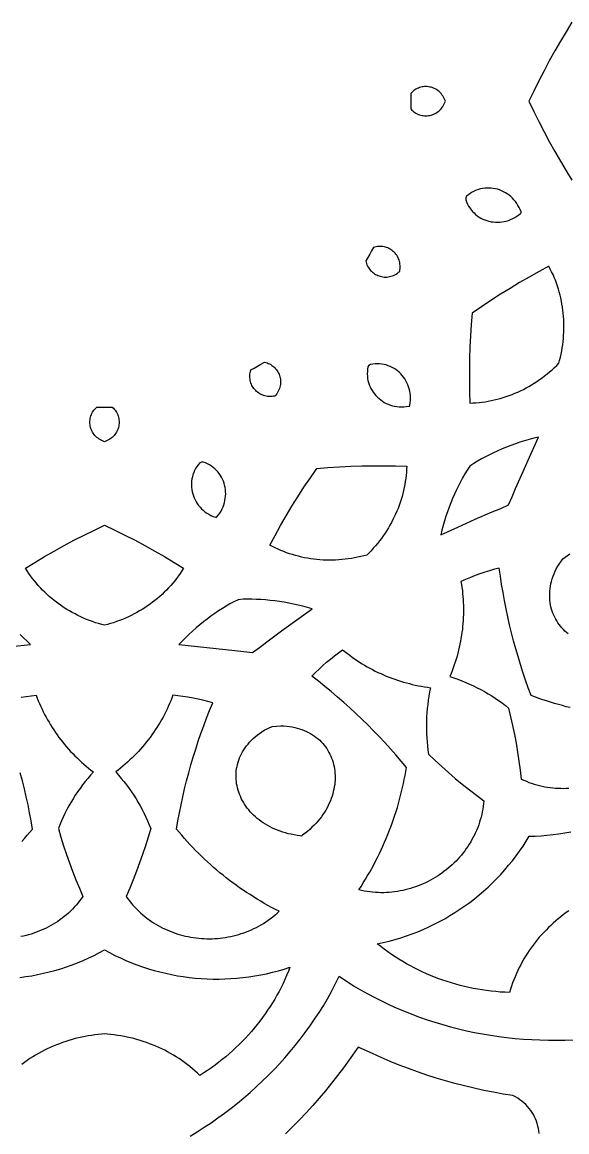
# Model space of a CAD drawing. Extents: x -261 to 261, y -261 to 261.
# Drawn here: x -11.6 to 65.4, y -145.9 to 11.2 of the extents above; entities that cross this region are included whole.
import ezdxf

# ---------------------------------------------------------------- set-up
doc = ezdxf.new("R2010")
doc.units = 0
doc.layers.add('COUCHE_1', color=18, linetype='CONTINUOUS')

msp = doc.modelspace()

# ---------------------------------------------------------------- linework, layer by layer
at = {"layer": 'COUCHE_1'}
for points in [[(66.09, 11.18), (65.26, 9.84), (64.45, 8.48), (63.66, 7.11), (62.89, 5.72), (62.14, 4.32), (61.41, 2.89), (60.69, 1.44), (60.01, 0), (60.69, -1.44), (61.41, -2.89), (62.14, -4.32), (62.89, -5.72), (63.66, -7.11), (64.45, -8.48), (65.26, -9.84), (66.09, -11.18)], [(65.57, -75.4), (65.33, -75.19), (65.1, -74.98), (64.88, -74.77), (64.67, -74.54), (64.47, -74.31), (64.28, -74.06), (64.11, -73.81), (63.94, -73.56), (63.79, -73.29), (63.65, -73.02), (63.52, -72.74), (63.4, -72.46), (63.29, -72.17), (63.2, -71.87), (63.12, -71.57), (63.06, -71.27), (63.01, -70.95), (62.97, -70.64), (62.94, -70.31), (62.94, -69.99), (62.94, -69.66), (62.96, -69.32), (63, -68.98), (63.05, -68.64), (63.12, -68.3), (63.21, -67.95), (63.31, -67.6), (63.43, -67.24), (63.56, -66.89), (63.71, -66.53), (63.88, -66.17), (64.07, -65.81), (64.78, -64.78), (65.81, -64.07)], [(65.86, -85.82), (65.29, -85.69), (64.73, -85.54), (64.17, -85.39), (63.61, -85.23), (63.05, -85.06), (62.5, -84.88), (61.95, -84.7), (61.4, -84.51), (60.86, -84.31), (60.32, -84.11), (59.91, -83.02), (59.53, -81.92), (59.16, -80.82), (58.8, -79.71), (58.47, -78.6), (58.14, -77.48), (57.84, -76.36), (57.55, -75.24), (57.27, -74.1), (57.02, -72.97), (56.78, -71.83), (56.55, -70.68), (56.34, -69.54), (56.15, -68.38), (55.98, -67.23), (55.82, -66.07), (55.13, -66.25), (54.44, -66.45), (53.75, -66.67), (53.07, -66.9), (52.4, -67.14), (51.73, -67.4), (51.06, -67.68), (50.4, -67.97), (50.47, -68.39), (50.53, -68.81), (50.59, -69.23), (50.63, -69.65), (50.67, -70.08), (50.7, -70.5), (50.72, -70.92), (50.74, -71.35), (50.75, -71.77), (50.75, -72.2), (50.74, -72.62), (50.72, -73.05), (50.7, -73.47), (50.67, -73.9), (50.63, -74.32), (50.59, -74.75), (50.53, -75.17), (50.47, -75.59), (50.4, -76.02), (50.33, -76.44), (50.25, -76.86), (50.15, -77.28), (50.06, -77.7), (49.95, -78.12), (49.84, -78.54), (49.72, -78.95), (49.59, -79.37), (49.45, -79.78), (49.31, -80.19), (49.16, -80.6), (49, -81.01), (48.83, -81.42), (49.4, -81.61), (49.97, -81.81), (50.52, -82.02), (51.07, -82.25), (51.62, -82.49), (52.16, -82.74), (52.69, -83), (53.21, -83.28), (53.73, -83.56), (54.24, -83.86), (54.74, -84.17), (55.23, -84.49), (55.72, -84.82), (56.2, -85.16), (56.67, -85.52), (57.13, -85.88), (57.42, -87.12), (57.7, -88.37), (57.96, -89.62), (58.19, -90.87), (58.41, -92.13), (58.6, -93.39), (58.77, -94.66), (58.92, -95.93), (59.28, -96.1), (59.64, -96.25), (60.01, -96.4), (60.38, -96.53), (60.75, -96.65), (61.12, -96.76), (61.5, -96.86), (61.87, -96.94), (62.25, -97.02), (62.63, -97.08), (63, -97.14), (63.38, -97.18), (63.76, -97.21), (64.14, -97.23), (64.52, -97.24), (64.9, -97.25), (65.28, -97.24), (65.66, -97.22)], [(-13.15, -77.17), (-10.49, -76.91), (-10.96, -76.41), (-11.44, -75.93), (-11.93, -75.46)], [(-11.8, -84.34), (-11.09, -84.24), (-10.38, -84.14), (-9.66, -84.07), (-9.51, -84.46), (-9.36, -84.86), (-9.19, -85.25), (-9.02, -85.64), (-8.84, -86.02), (-8.66, -86.4), (-8.47, -86.78), (-8.27, -87.16), (-8.06, -87.53), (-7.85, -87.9), (-7.63, -88.26), (-7.4, -88.62), (-7.17, -88.98), (-6.93, -89.33), (-6.69, -89.68), (-6.44, -90.03), (-6.18, -90.37), (-5.91, -90.7), (-5.64, -91.04), (-5.37, -91.36), (-5.08, -91.69), (-4.79, -92.01), (-4.5, -92.32), (-4.2, -92.63), (-3.89, -92.93), (-3.58, -93.23), (-3.26, -93.53), (-2.93, -93.82), (-2.6, -94.1), (-2.27, -94.38), (-1.93, -94.66), (-1.58, -94.93), (-1.98, -95.38), (-2.37, -95.83), (-2.74, -96.3), (-3.11, -96.77), (-3.46, -97.25), (-3.8, -97.73), (-4.13, -98.23), (-4.45, -98.72), (-4.75, -99.23), (-5.04, -99.74), (-5.32, -100.26), (-5.59, -100.79), (-5.84, -101.32), (-6.09, -101.85), (-6.32, -102.39), (-6.53, -102.94), (-6.17, -104.16), (-5.79, -105.38), (-5.39, -106.59), (-4.96, -107.79), (-4.52, -108.99), (-4.05, -110.18), (-3.56, -111.36), (-3.06, -112.54), (-3.29, -112.86), (-3.52, -113.18), (-3.77, -113.49), (-4.02, -113.79), (-4.28, -114.08), (-4.55, -114.36), (-4.83, -114.63), (-5.11, -114.89), (-5.4, -115.14), (-5.69, -115.39), (-6, -115.63), (-6.3, -115.85), (-6.62, -116.07), (-6.93, -116.28), (-7.26, -116.48), (-7.59, -116.67), (-7.92, -116.85), (-8.26, -117.02), (-8.6, -117.19), (-8.94, -117.34), (-9.29, -117.48), (-9.65, -117.62), (-10, -117.75), (-10.36, -117.86), (-10.73, -117.97), (-11.09, -118.07), (-11.46, -118.16), (-11.83, -118.23)], [(-11.69, -104.76), (-11.3, -104.33), (-10.92, -103.89), (-10.55, -103.44), (-10.18, -103), (-10.38, -101.85), (-10.59, -100.71), (-10.82, -99.57), (-11.07, -98.43), (-11.33, -97.3), (-11.61, -96.17), (-11.91, -95.05)], [(65.65, -114.57), (65.26, -114.84), (64.89, -115.12), (64.51, -115.41), (64.15, -115.71), (63.79, -116.01), (63.44, -116.32), (63.09, -116.64), (62.75, -116.96), (62.42, -117.3), (62.1, -117.63), (61.78, -117.98), (61.47, -118.33), (61.17, -118.69), (60.88, -119.06), (60.6, -119.43), (60.32, -119.81), (60.05, -120.19), (59.79, -120.58), (59.54, -120.98), (59.3, -121.38), (59.07, -121.79), (58.84, -122.2), (58.63, -122.62), (58.42, -123.04), (58.23, -123.47), (58.04, -123.9), (57.86, -124.34), (57.7, -124.79), (57.54, -125.23), (57.39, -125.69), (57.26, -126.14), (56.61, -126.11), (55.96, -126.07), (55.31, -126.02), (54.67, -125.95), (54.03, -125.87), (53.4, -125.78), (52.76, -125.67), (52.13, -125.56), (51.51, -125.43), (50.89, -125.29), (50.27, -125.13), (49.66, -124.97), (49.05, -124.79), (48.44, -124.6), (47.84, -124.4), (47.25, -124.19), (46.66, -123.96), (46.08, -123.73), (45.5, -123.48), (44.93, -123.22), (44.36, -122.95), (43.8, -122.67), (43.25, -122.38), (42.7, -122.08), (42.16, -121.76), (41.62, -121.44), (41.1, -121.1), (40.57, -120.75), (40.06, -120.39), (39.56, -120.02), (39.06, -119.64), (38.57, -119.25), (39.41, -119.07), (40.24, -118.87), (41.07, -118.64), (41.89, -118.4), (42.7, -118.13), (43.5, -117.84), (44.29, -117.53), (45.07, -117.2), (45.84, -116.85), (46.61, -116.48), (47.36, -116.09), (48.1, -115.69), (48.83, -115.26), (49.55, -114.82), (50.26, -114.35), (50.95, -113.87), (51.63, -113.38), (52.3, -112.86), (52.96, -112.33), (53.6, -111.78), (54.22, -111.21), (54.84, -110.63), (55.43, -110.03), (56.02, -109.42), (56.58, -108.79), (57.13, -108.14), (57.67, -107.49), (58.18, -106.81), (58.68, -106.12), (59.17, -105.42), (59.63, -104.71), (60.05, -104.02), (60.87, -104), (61.72, -103.95), (62.56, -103.88), (63.41, -103.79), (64.25, -103.68), (65.09, -103.55), (65.92, -103.4)], [(-11.97, -124), (-11.14, -123.89), (-10.3, -123.76), (-9.47, -123.6), (-8.65, -123.42), (-7.82, -123.23), (-7.01, -123.01), (-6.2, -122.77), (-5.39, -122.5), (-4.59, -122.22), (-3.8, -121.92), (-3.02, -121.59), (-2.24, -121.25), (-1.47, -120.88), (-0.71, -120.5), (0, -120.11), (0.71, -120.5), (1.47, -120.88), (2.24, -121.25), (3.02, -121.59), (3.8, -121.92), (4.59, -122.22), (5.39, -122.5), (6.2, -122.77), (7.01, -123.01), (7.82, -123.23), (8.65, -123.42), (9.47, -123.6), (10.3, -123.76), (11.14, -123.89), (11.97, -124), (12.81, -124.09), (13.65, -124.16), (14.5, -124.21), (15.34, -124.23), (16.19, -124.24), (17.03, -124.22), (17.88, -124.18), (18.72, -124.12), (19.57, -124.03), (20.41, -123.93), (21.25, -123.8), (22.09, -123.65), (22.92, -123.48), (23.75, -123.28), (24.58, -123.06), (25.41, -122.82), (26.22, -122.56), (25.99, -123.14), (25.75, -123.72), (25.5, -124.29), (25.24, -124.86), (24.96, -125.42), (24.67, -125.98), (24.37, -126.53), (24.06, -127.07), (23.74, -127.61), (23.4, -128.14), (23.06, -128.66), (22.7, -129.18), (22.34, -129.69), (21.96, -130.19), (21.57, -130.69), (21.18, -131.18), (20.77, -131.66), (20.35, -132.13), (19.92, -132.59), (19.48, -133.05), (19.03, -133.5), (18.57, -133.94), (18.11, -134.38), (17.63, -134.8), (17.14, -135.22), (16.65, -135.62), (16.14, -136.02), (15.63, -136.41), (15.11, -136.79), (14.57, -137.16), (14.03, -137.52), (13.48, -137.87), (13.14, -137.54), (12.79, -137.23), (12.43, -136.92), (12.06, -136.62), (11.69, -136.32), (11.31, -136.04), (10.93, -135.77), (10.54, -135.5), (10.14, -135.25), (9.74, -135), (9.34, -134.77), (8.92, -134.54), (8.51, -134.32), (8.09, -134.12), (7.67, -133.92), (7.24, -133.73), (6.8, -133.55), (6.37, -133.38), (5.93, -133.22), (5.48, -133.07), (5.04, -132.92), (4.59, -132.79), (4.14, -132.67), (3.68, -132.56), (3.22, -132.45), (2.76, -132.36), (2.3, -132.28), (1.84, -132.21), (1.37, -132.14), (0.9, -132.09), (0.43, -132.04), (0, -132.01), (-0.43, -132.04), (-0.9, -132.09), (-1.37, -132.14), (-1.84, -132.21), (-2.3, -132.28), (-2.76, -132.36), (-3.22, -132.45), (-3.68, -132.56), (-4.14, -132.67), (-4.59, -132.79), (-5.04, -132.92), (-5.48, -133.07), (-5.93, -133.22), (-6.37, -133.38), (-6.8, -133.55), (-7.24, -133.73), (-7.67, -133.92), (-8.09, -134.12), (-8.51, -134.32), (-8.92, -134.54), (-9.34, -134.77), (-9.74, -135), (-10.14, -135.25), (-10.54, -135.5), (-10.93, -135.77), (-11.31, -136.04), (-11.69, -136.32)], [(12.1, -146.46), (13.1, -145.84), (14.1, -145.21), (15.07, -144.56), (16.03, -143.89), (16.98, -143.2), (17.91, -142.5), (18.82, -141.78), (19.71, -141.03), (20.59, -140.28), (21.45, -139.5), (22.3, -138.71), (23.12, -137.9), (23.93, -137.08), (24.72, -136.24), (25.49, -135.38), (26.24, -134.51), (26.97, -133.62), (27.68, -132.72), (28.38, -131.81), (29.05, -130.88), (29.7, -129.93), (30.33, -128.98), (30.94, -128.01), (31.53, -127.02), (32.09, -126.02), (33.18, -123.85), (35.22, -125.19), (36.21, -125.77), (37.21, -126.33), (38.22, -126.86), (39.25, -127.38), (40.28, -127.87), (41.33, -128.34), (42.39, -128.78), (43.45, -129.21), (44.53, -129.61), (45.62, -129.99), (46.71, -130.34), (47.81, -130.68), (48.93, -130.99), (50.04, -131.28), (51.17, -131.54), (52.3, -131.78), (53.44, -132), (54.59, -132.19), (55.74, -132.36), (56.9, -132.51), (58.06, -132.63), (59.23, -132.73), (60.4, -132.81), (61.57, -132.86), (62.75, -132.88), (63.94, -132.89), (65.12, -132.87), (66.31, -132.82)], [(61.46, -146.08), (61.42, -145.73), (61.36, -145.38), (61.28, -145.04), (61.19, -144.7), (61.08, -144.37), (60.95, -144.04), (60.8, -143.72), (60.64, -143.41), (60.46, -143.11), (60.26, -142.82), (60.05, -142.54), (59.81, -142.27), (59.57, -142.01), (59.3, -141.76), (59.02, -141.53), (58.73, -141.31), (58.42, -141.1), (58.09, -140.91), (57.75, -140.73), (56.36, -140.51), (54.99, -140.26), (53.62, -139.99), (52.25, -139.69), (50.9, -139.36), (49.55, -139.02), (48.22, -138.64), (46.89, -138.24), (45.57, -137.82), (44.26, -137.38), (42.96, -136.91), (41.68, -136.41), (40.4, -135.89), (39.13, -135.35), (37.88, -134.79), (35.87, -133.87), (34.59, -135.67), (33.79, -136.79), (32.96, -137.89), (32.11, -138.97), (31.25, -140.05), (30.36, -141.1), (29.45, -142.14), (28.52, -143.17), (27.56, -144.18), (26.59, -145.17), (25.6, -146.14)]]:
    msp.add_lwpolyline(points, dxfattribs=at)
for points in [[(43.29, 0), (43.3, -0.55), (43.29, -1.1), (43.43, -1.25), (43.57, -1.38), (43.72, -1.5), (43.87, -1.61), (44.03, -1.7), (44.2, -1.79), (44.37, -1.86), (44.54, -1.93), (44.72, -1.98), (44.89, -2.02), (45.07, -2.04), (45.26, -2.06), (45.44, -2.07), (45.62, -2.06), (45.8, -2.04), (45.98, -2.01), (46.16, -1.97), (46.33, -1.92), (46.5, -1.85), (46.67, -1.78), (46.84, -1.69), (47, -1.59), (47.15, -1.48), (47.3, -1.36), (47.44, -1.22), (47.58, -1.08), (47.7, -0.92), (47.82, -0.75), (47.93, -0.57), (48.03, -0.38), (48.12, -0.18), (48.19, 0), (48.12, 0.18), (48.03, 0.38), (47.93, 0.57), (47.82, 0.75), (47.7, 0.92), (47.58, 1.08), (47.44, 1.22), (47.3, 1.36), (47.15, 1.48), (47, 1.59), (46.84, 1.69), (46.67, 1.78), (46.5, 1.85), (46.33, 1.92), (46.16, 1.97), (45.98, 2.01), (45.8, 2.04), (45.62, 2.06), (45.44, 2.07), (45.26, 2.06), (45.07, 2.04), (44.89, 2.02), (44.72, 1.98), (44.54, 1.93), (44.37, 1.86), (44.2, 1.79), (44.03, 1.7), (43.87, 1.61), (43.72, 1.5), (43.57, 1.38), (43.43, 1.25), (43.29, 1.1), (43.3, 0.55)], [(51.07, -13.69), (51.07, -13.94), (51.18, -14.26), (51.32, -14.56), (51.47, -14.84), (51.64, -15.11), (51.82, -15.36), (52.03, -15.6), (52.24, -15.82), (52.47, -16.03), (52.71, -16.22), (52.96, -16.39), (53.22, -16.54), (53.5, -16.68), (53.77, -16.8), (54.06, -16.9), (54.35, -16.98), (54.65, -17.05), (54.96, -17.09), (55.26, -17.12), (55.57, -17.13), (55.88, -17.12), (56.19, -17.08), (56.5, -17.03), (56.81, -16.96), (57.11, -16.87), (57.41, -16.76), (57.71, -16.62), (58, -16.47), (58.28, -16.29), (58.56, -16.1), (58.83, -15.88), (58.92, -15.79), (58.89, -15.67), (58.76, -15.34), (58.62, -15.03), (58.46, -14.74), (58.29, -14.46), (58.1, -14.19), (57.89, -13.95), (57.68, -13.71), (57.45, -13.5), (57.2, -13.3), (56.95, -13.12), (56.69, -12.95), (56.42, -12.81), (56.14, -12.68), (55.85, -12.56), (55.56, -12.47), (55.27, -12.4), (54.97, -12.34), (54.67, -12.3), (54.36, -12.29), (54.06, -12.29), (53.76, -12.31), (53.45, -12.35), (53.15, -12.42), (52.86, -12.5), (52.56, -12.61), (52.27, -12.73), (51.99, -12.88), (51.72, -13.05), (51.45, -13.24), (51.19, -13.46)], [(37.49, -21.65), (37.23, -22.12), (36.94, -22.6), (36.99, -22.79), (37.04, -22.98), (37.11, -23.16), (37.19, -23.33), (37.28, -23.49), (37.38, -23.65), (37.49, -23.8), (37.61, -23.94), (37.74, -24.07), (37.87, -24.19), (38.01, -24.31), (38.16, -24.41), (38.32, -24.51), (38.48, -24.59), (38.64, -24.67), (38.81, -24.73), (38.99, -24.78), (39.17, -24.83), (39.35, -24.86), (39.53, -24.88), (39.72, -24.88), (39.91, -24.88), (40.1, -24.86), (40.28, -24.83), (40.47, -24.78), (40.66, -24.72), (40.85, -24.65), (41.04, -24.56), (41.22, -24.46), (41.41, -24.34), (41.58, -24.21), (41.73, -24.09), (41.76, -23.91), (41.79, -23.69), (41.8, -23.47), (41.79, -23.26), (41.77, -23.05), (41.74, -22.85), (41.7, -22.66), (41.64, -22.47), (41.57, -22.29), (41.5, -22.12), (41.41, -21.96), (41.31, -21.8), (41.2, -21.65), (41.08, -21.51), (40.96, -21.37), (40.82, -21.25), (40.68, -21.13), (40.54, -21.03), (40.38, -20.93), (40.22, -20.84), (40.06, -20.77), (39.89, -20.7), (39.71, -20.65), (39.54, -20.6), (39.36, -20.57), (39.17, -20.55), (38.99, -20.54), (38.8, -20.55), (38.61, -20.56), (38.42, -20.59), (38.23, -20.64), (38.04, -20.69), (37.77, -21.18)], [(51.97, -30.01), (51.84, -31.59), (51.74, -33.2), (51.66, -34.81), (51.6, -36.4), (51.58, -37.99), (51.58, -39.57), (51.6, -41.15), (51.64, -42.73), (52.08, -42.71), (52.52, -42.68), (52.95, -42.64), (53.39, -42.59), (53.82, -42.53), (54.25, -42.46), (54.68, -42.38), (55.11, -42.28), (55.53, -42.18), (55.95, -42.06), (56.37, -41.94), (56.79, -41.8), (57.21, -41.66), (57.62, -41.5), (58.02, -41.34), (58.43, -41.16), (58.83, -40.97), (59.22, -40.78), (59.62, -40.57), (60, -40.36), (60.39, -40.13), (60.77, -39.9), (61.14, -39.66), (61.51, -39.4), (61.87, -39.14), (62.23, -38.87), (62.59, -38.59), (62.93, -38.3), (63.27, -38), (63.61, -37.7), (63.94, -37.38), (64.23, -37.09), (64.34, -36.68), (64.45, -36.24), (64.55, -35.79), (64.64, -35.35), (64.71, -34.9), (64.78, -34.46), (64.83, -34.01), (64.88, -33.57), (64.91, -33.12), (64.94, -32.68), (64.95, -32.23), (64.95, -31.79), (64.95, -31.34), (64.93, -30.9), (64.9, -30.46), (64.86, -30.02), (64.81, -29.58), (64.75, -29.15), (64.68, -28.71), (64.6, -28.28), (64.51, -27.85), (64.4, -27.43), (64.29, -27), (64.17, -26.58), (64.04, -26.17), (63.9, -25.75), (63.74, -25.34), (63.58, -24.94), (63.41, -24.54), (63.22, -24.14), (63.03, -23.75), (62.82, -23.36), (61.44, -24.11), (60.06, -24.88), (58.69, -25.67), (57.33, -26.49), (55.97, -27.33), (54.62, -28.2), (53.28, -29.1)], [(24.09, -41.73), (23.91, -41.76), (23.69, -41.79), (23.47, -41.8), (23.26, -41.79), (23.05, -41.77), (22.85, -41.74), (22.66, -41.7), (22.47, -41.64), (22.29, -41.57), (22.12, -41.5), (21.96, -41.41), (21.8, -41.31), (21.65, -41.2), (21.51, -41.08), (21.37, -40.96), (21.25, -40.82), (21.13, -40.68), (21.03, -40.54), (20.93, -40.38), (20.84, -40.22), (20.77, -40.06), (20.7, -39.89), (20.65, -39.71), (20.6, -39.54), (20.57, -39.36), (20.55, -39.17), (20.54, -38.99), (20.55, -38.8), (20.56, -38.61), (20.59, -38.42), (20.64, -38.23), (20.69, -38.04), (21.18, -37.77), (21.65, -37.49), (22.12, -37.23), (22.6, -36.94), (22.79, -36.99), (22.98, -37.04), (23.16, -37.11), (23.33, -37.19), (23.49, -37.28), (23.65, -37.38), (23.8, -37.49), (23.94, -37.61), (24.07, -37.74), (24.19, -37.87), (24.31, -38.01), (24.41, -38.16), (24.51, -38.32), (24.59, -38.48), (24.67, -38.64), (24.73, -38.81), (24.78, -38.99), (24.83, -39.17), (24.86, -39.35), (24.88, -39.53), (24.88, -39.72), (24.88, -39.91), (24.86, -40.1), (24.83, -40.28), (24.78, -40.47), (24.72, -40.66), (24.65, -40.85), (24.56, -41.04), (24.46, -41.22), (24.34, -41.41), (24.21, -41.58)], [(43.14, -43.14), (43.16, -43.01), (43.22, -42.67), (43.25, -42.33), (43.26, -41.99), (43.25, -41.67), (43.22, -41.34), (43.17, -41.02), (43.09, -40.72), (43, -40.41), (42.89, -40.12), (42.76, -39.84), (42.62, -39.56), (42.46, -39.3), (42.28, -39.05), (42.09, -38.81), (41.88, -38.58), (41.67, -38.37), (41.43, -38.17), (41.19, -37.99), (40.94, -37.82), (40.67, -37.67), (40.4, -37.54), (40.12, -37.43), (39.82, -37.33), (39.52, -37.25), (39.22, -37.2), (38.9, -37.16), (38.59, -37.15), (38.26, -37.16), (37.94, -37.2), (37.61, -37.25), (37.39, -37.39), (37.25, -37.61), (37.2, -37.94), (37.16, -38.26), (37.15, -38.59), (37.16, -38.9), (37.2, -39.22), (37.25, -39.52), (37.33, -39.82), (37.43, -40.12), (37.54, -40.4), (37.67, -40.67), (37.82, -40.94), (37.99, -41.19), (38.17, -41.43), (38.37, -41.67), (38.58, -41.88), (38.81, -42.09), (39.05, -42.28), (39.3, -42.46), (39.56, -42.62), (39.84, -42.76), (40.12, -42.89), (40.41, -43), (40.72, -43.09), (41.02, -43.17), (41.34, -43.22), (41.67, -43.25), (41.99, -43.26), (42.33, -43.25), (42.67, -43.22), (43.01, -43.16)], [(0, -48.19), (-0.18, -48.12), (-0.38, -48.03), (-0.57, -47.93), (-0.75, -47.82), (-0.92, -47.7), (-1.08, -47.58), (-1.22, -47.44), (-1.36, -47.3), (-1.48, -47.15), (-1.59, -47), (-1.69, -46.84), (-1.78, -46.67), (-1.85, -46.5), (-1.92, -46.33), (-1.97, -46.16), (-2.01, -45.98), (-2.04, -45.8), (-2.06, -45.62), (-2.07, -45.44), (-2.06, -45.26), (-2.04, -45.07), (-2.02, -44.89), (-1.98, -44.72), (-1.93, -44.54), (-1.86, -44.37), (-1.79, -44.2), (-1.7, -44.03), (-1.61, -43.87), (-1.5, -43.72), (-1.38, -43.57), (-1.25, -43.43), (-1.1, -43.29), (-0.55, -43.3), (0, -43.29), (0.55, -43.3), (1.1, -43.29), (1.25, -43.43), (1.38, -43.57), (1.5, -43.72), (1.61, -43.87), (1.7, -44.03), (1.79, -44.2), (1.86, -44.37), (1.93, -44.54), (1.98, -44.72), (2.02, -44.89), (2.04, -45.07), (2.06, -45.26), (2.07, -45.44), (2.06, -45.62), (2.04, -45.8), (2.01, -45.98), (1.97, -46.16), (1.92, -46.33), (1.85, -46.5), (1.78, -46.67), (1.69, -46.84), (1.59, -47), (1.48, -47.15), (1.36, -47.3), (1.22, -47.44), (1.08, -47.58), (0.92, -47.7), (0.75, -47.82), (0.57, -47.93), (0.38, -48.03), (0.18, -48.12)], [(57.11, -57.11), (57.62, -56.01), (58.12, -54.81), (59.17, -52.4), (60.26, -49.97), (61.36, -47.54), (60.7, -47.7), (60.04, -47.87), (59.38, -48.06), (58.73, -48.26), (58.09, -48.48), (57.46, -48.71), (56.83, -48.95), (56.21, -49.21), (55.6, -49.47), (55.01, -49.75), (54.42, -50.03), (53.85, -50.32), (53.29, -50.63), (52.74, -50.94), (52.21, -51.25), (51.66, -51.66), (51.25, -52.21), (50.94, -52.74), (50.63, -53.29), (50.32, -53.85), (50.03, -54.42), (49.75, -55.01), (49.47, -55.6), (49.21, -56.21), (48.95, -56.83), (48.71, -57.46), (48.48, -58.09), (48.26, -58.73), (48.06, -59.38), (47.87, -60.04), (47.7, -60.7), (47.54, -61.36), (49.97, -60.26), (52.4, -59.17), (54.81, -58.12), (56.01, -57.62)], [(15.79, -58.92), (15.88, -58.83), (16.1, -58.56), (16.29, -58.28), (16.47, -58), (16.62, -57.71), (16.76, -57.41), (16.87, -57.11), (16.96, -56.81), (17.03, -56.5), (17.08, -56.19), (17.12, -55.88), (17.13, -55.57), (17.12, -55.26), (17.09, -54.96), (17.05, -54.65), (16.98, -54.35), (16.9, -54.06), (16.8, -53.77), (16.68, -53.5), (16.54, -53.22), (16.39, -52.96), (16.22, -52.71), (16.03, -52.47), (15.82, -52.24), (15.6, -52.03), (15.36, -51.82), (15.11, -51.64), (14.84, -51.47), (14.56, -51.32), (14.26, -51.18), (13.94, -51.07), (13.69, -51.07), (13.46, -51.19), (13.24, -51.45), (13.05, -51.72), (12.88, -51.99), (12.73, -52.27), (12.61, -52.56), (12.5, -52.86), (12.42, -53.15), (12.35, -53.45), (12.31, -53.76), (12.29, -54.06), (12.29, -54.36), (12.3, -54.67), (12.34, -54.97), (12.4, -55.27), (12.47, -55.56), (12.56, -55.85), (12.68, -56.14), (12.81, -56.42), (12.95, -56.69), (13.12, -56.95), (13.3, -57.2), (13.5, -57.45), (13.71, -57.68), (13.95, -57.89), (14.19, -58.1), (14.46, -58.29), (14.74, -58.46), (15.03, -58.62), (15.34, -58.76), (15.67, -58.89)], [(37.09, -64.23), (36.68, -64.34), (36.24, -64.45), (35.79, -64.55), (35.35, -64.64), (34.9, -64.71), (34.46, -64.78), (34.01, -64.83), (33.57, -64.88), (33.12, -64.91), (32.68, -64.94), (32.23, -64.95), (31.79, -64.95), (31.34, -64.95), (30.9, -64.93), (30.46, -64.9), (30.02, -64.86), (29.58, -64.81), (29.15, -64.75), (28.71, -64.68), (28.28, -64.6), (27.85, -64.51), (27.43, -64.4), (27, -64.29), (26.58, -64.17), (26.17, -64.04), (25.75, -63.9), (25.34, -63.74), (24.94, -63.58), (24.54, -63.41), (24.14, -63.22), (23.75, -63.03), (23.36, -62.82), (24.11, -61.44), (24.88, -60.06), (25.67, -58.69), (26.49, -57.33), (27.33, -55.97), (28.2, -54.62), (29.1, -53.28), (30.01, -51.97), (31.59, -51.84), (33.2, -51.74), (34.81, -51.66), (36.4, -51.6), (37.99, -51.58), (39.57, -51.58), (41.15, -51.6), (42.73, -51.64), (42.71, -52.08), (42.68, -52.52), (42.64, -52.95), (42.59, -53.39), (42.53, -53.82), (42.46, -54.25), (42.38, -54.68), (42.28, -55.11), (42.18, -55.53), (42.06, -55.95), (41.94, -56.37), (41.8, -56.79), (41.66, -57.21), (41.5, -57.62), (41.34, -58.02), (41.16, -58.43), (40.97, -58.83), (40.78, -59.22), (40.57, -59.62), (40.36, -60), (40.13, -60.39), (39.9, -60.77), (39.66, -61.14), (39.4, -61.51), (39.14, -61.87), (38.87, -62.23), (38.59, -62.59), (38.3, -62.93), (38, -63.27), (37.7, -63.61), (37.38, -63.94)], [(0, -74.17), (-0.4, -74.06), (-0.84, -73.94), (-1.28, -73.8), (-1.7, -73.65), (-2.13, -73.5), (-2.55, -73.33), (-2.96, -73.15), (-3.37, -72.97), (-3.77, -72.78), (-4.17, -72.57), (-4.56, -72.36), (-4.95, -72.14), (-5.33, -71.92), (-5.7, -71.68), (-6.07, -71.43), (-6.43, -71.18), (-6.79, -70.92), (-7.13, -70.65), (-7.47, -70.37), (-7.81, -70.08), (-8.13, -69.79), (-8.45, -69.49), (-8.76, -69.18), (-9.06, -68.87), (-9.36, -68.54), (-9.64, -68.21), (-9.92, -67.87), (-10.19, -67.53), (-10.45, -67.18), (-10.71, -66.82), (-10.95, -66.46), (-11.18, -66.09), (-9.84, -65.26), (-8.48, -64.45), (-7.11, -63.66), (-5.72, -62.89), (-4.32, -62.14), (-2.89, -61.41), (-1.44, -60.69), (0, -60.01), (1.44, -60.69), (2.89, -61.41), (4.32, -62.14), (5.72, -62.89), (7.11, -63.66), (8.48, -64.45), (9.84, -65.26), (11.18, -66.09), (10.95, -66.46), (10.71, -66.82), (10.45, -67.18), (10.19, -67.53), (9.92, -67.87), (9.64, -68.21), (9.36, -68.54), (9.06, -68.87), (8.76, -69.18), (8.45, -69.49), (8.13, -69.79), (7.81, -70.08), (7.47, -70.37), (7.13, -70.65), (6.79, -70.92), (6.43, -71.18), (6.07, -71.43), (5.7, -71.68), (5.33, -71.92), (4.95, -72.14), (4.56, -72.36), (4.17, -72.57), (3.77, -72.78), (3.37, -72.97), (2.96, -73.15), (2.55, -73.33), (2.13, -73.5), (1.7, -73.65), (1.28, -73.8), (0.84, -73.94), (0.4, -74.06)], [(20.9, -78.01), (21.89, -77.31), (22.93, -76.53), (25.04, -74.97), (27.2, -73.41), (29.37, -71.85), (28.71, -71.65), (28.06, -71.48), (27.4, -71.31), (26.73, -71.16), (26.07, -71.03), (25.4, -70.91), (24.74, -70.81), (24.08, -70.72), (23.42, -70.64), (22.76, -70.58), (22.12, -70.54), (21.47, -70.51), (20.84, -70.49), (20.21, -70.48), (19.59, -70.49), (18.91, -70.57), (18.28, -70.84), (17.74, -71.14), (17.2, -71.46), (16.66, -71.8), (16.12, -72.14), (15.58, -72.51), (15.04, -72.89), (14.51, -73.28), (13.98, -73.69), (13.46, -74.11), (12.94, -74.55), (12.43, -74.99), (11.93, -75.46), (11.44, -75.93), (10.96, -76.41), (10.49, -76.91), (13.15, -77.17), (15.79, -77.45), (18.41, -77.74), (19.7, -77.9)], [(46.09, -83), (45.97, -83.59), (45.87, -84.18), (45.77, -84.77), (45.69, -85.36), (45.63, -85.95), (45.58, -86.54), (45.54, -87.13), (45.51, -87.72), (45.5, -88.31), (45.5, -88.9), (45.52, -89.49), (45.55, -90.08), (45.6, -90.66), (45.65, -91.25), (45.73, -91.83), (45.81, -92.41), (46.74, -93.29), (47.68, -94.15), (48.63, -95), (49.6, -95.83), (50.58, -96.65), (51.58, -97.44), (52.6, -98.22), (53.62, -98.99), (53.59, -99.39), (53.54, -99.78), (53.48, -100.17), (53.41, -100.55), (53.33, -100.93), (53.24, -101.31), (53.13, -101.68), (53.02, -102.05), (52.9, -102.42), (52.76, -102.78), (52.62, -103.13), (52.47, -103.48), (52.31, -103.83), (52.13, -104.17), (51.95, -104.5), (51.77, -104.83), (51.57, -105.15), (51.36, -105.47), (51.15, -105.78), (50.92, -106.09), (50.69, -106.39), (50.46, -106.68), (50.21, -106.97), (49.96, -107.25), (49.7, -107.53), (49.43, -107.79), (49.15, -108.06), (48.87, -108.31), (48.59, -108.56), (48.29, -108.79), (47.99, -109.03), (47.69, -109.25), (47.38, -109.47), (47.06, -109.68), (46.74, -109.88), (46.41, -110.07), (46.08, -110.25), (45.74, -110.43), (45.4, -110.6), (45.06, -110.76), (44.71, -110.91), (44.35, -111.05), (43.99, -111.18), (43.63, -111.3), (43.27, -111.42), (42.9, -111.52), (42.53, -111.61), (42.16, -111.7), (41.78, -111.77), (41.4, -111.84), (41.02, -111.89), (40.64, -111.94), (40.25, -111.97), (39.87, -112), (39.48, -112.01), (39.09, -112.01), (38.7, -112), (38.31, -111.98), (37.91, -111.95), (37.52, -111.91), (37.13, -111.86), (36.73, -111.79), (36.34, -111.71), (35.94, -111.62), (36.27, -111.12), (36.58, -110.62), (36.89, -110.11), (37.2, -109.6), (37.49, -109.09), (37.78, -108.57), (38.06, -108.05), (38.33, -107.53), (38.6, -107.01), (38.86, -106.48), (39.11, -105.95), (39.36, -105.41), (39.59, -104.88), (39.82, -104.34), (40.05, -103.8), (40.26, -103.25), (40.47, -102.71), (40.67, -102.16), (40.86, -101.61), (41.05, -101.06), (41.23, -100.5), (41.4, -99.94), (41.56, -99.39), (41.72, -98.83), (41.86, -98.26), (42, -97.7), (42.14, -97.13), (42.26, -96.57), (42.38, -96), (42.49, -95.43), (42.59, -94.86), (42.68, -94.29), (41.94, -93.39), (41.18, -92.51), (40.41, -91.64), (39.63, -90.78), (38.84, -89.93), (38.03, -89.1), (37.21, -88.27), (36.38, -87.46), (35.54, -86.65), (34.68, -85.86), (33.82, -85.08), (32.94, -84.32), (32.05, -83.56), (31.15, -82.82), (30.23, -82.09), (29.31, -81.38), (29.81, -80.87), (30.33, -80.37), (30.86, -79.88), (31.4, -79.41), (31.95, -78.95), (32.51, -78.5), (33.08, -78.06), (33.66, -77.63), (33.99, -77.9), (34.33, -78.17), (34.66, -78.42), (35.01, -78.68), (35.35, -78.92), (35.7, -79.16), (36.06, -79.39), (36.42, -79.62), (36.78, -79.83), (37.15, -80.05), (37.52, -80.25), (37.9, -80.45), (38.28, -80.64), (38.66, -80.83), (39.05, -81.01), (39.44, -81.18), (39.83, -81.35), (40.23, -81.51), (40.63, -81.66), (41.03, -81.81), (41.44, -81.94), (41.85, -82.08), (42.26, -82.2), (42.68, -82.32), (43.1, -82.43), (43.52, -82.53), (43.94, -82.63), (44.37, -82.72), (44.8, -82.8), (45.23, -82.87), (45.66, -82.94)], [(1.58, -94.93), (1.98, -95.38), (2.37, -95.83), (2.74, -96.3), (3.11, -96.77), (3.46, -97.25), (3.8, -97.73), (4.13, -98.23), (4.45, -98.72), (4.75, -99.23), (5.04, -99.74), (5.32, -100.26), (5.59, -100.79), (5.84, -101.32), (6.09, -101.85), (6.32, -102.39), (6.53, -102.94), (6.17, -104.16), (5.79, -105.38), (5.39, -106.59), (4.96, -107.79), (4.52, -108.99), (4.05, -110.18), (3.56, -111.36), (3.06, -112.54), (3.29, -112.86), (3.52, -113.18), (3.77, -113.49), (4.02, -113.79), (4.28, -114.08), (4.55, -114.36), (4.83, -114.63), (5.11, -114.89), (5.4, -115.14), (5.69, -115.39), (6, -115.63), (6.3, -115.85), (6.62, -116.07), (6.93, -116.28), (7.26, -116.48), (7.59, -116.67), (7.92, -116.85), (8.26, -117.02), (8.6, -117.19), (8.94, -117.34), (9.29, -117.48), (9.65, -117.62), (10, -117.75), (10.36, -117.86), (10.73, -117.97), (11.09, -118.07), (11.46, -118.16), (11.83, -118.23), (12.2, -118.3), (12.58, -118.37), (12.95, -118.42), (13.33, -118.46), (13.7, -118.49), (14.08, -118.51), (14.46, -118.52), (14.84, -118.53), (15.22, -118.52), (15.6, -118.51), (15.98, -118.48), (16.36, -118.44), (16.74, -118.4), (17.11, -118.35), (17.49, -118.28), (17.86, -118.21), (18.24, -118.12), (18.61, -118.03), (18.97, -117.93), (19.34, -117.81), (19.7, -117.69), (20.06, -117.56), (20.42, -117.41), (20.78, -117.26), (21.13, -117.1), (21.47, -116.92), (21.82, -116.74), (22.15, -116.55), (22.49, -116.35), (22.82, -116.13), (23.14, -115.91), (23.46, -115.68), (23.78, -115.43), (24.08, -115.18), (24.39, -114.92), (24.68, -114.64), (24.15, -114.37), (23.63, -114.09), (23.11, -113.81), (22.59, -113.52), (22.08, -113.22), (21.57, -112.92), (21.07, -112.61), (20.57, -112.29), (20.07, -111.97), (19.59, -111.64), (19.1, -111.31), (18.62, -110.97), (18.15, -110.62), (17.68, -110.27), (17.22, -109.91), (16.76, -109.55), (16.31, -109.18), (15.86, -108.81), (15.41, -108.43), (14.98, -108.04), (14.55, -107.65), (14.12, -107.25), (13.7, -106.85), (13.29, -106.44), (12.88, -106.03), (12.47, -105.61), (12.08, -105.19), (11.69, -104.76), (11.3, -104.33), (10.92, -103.89), (10.55, -103.44), (10.18, -103), (10.38, -101.85), (10.59, -100.71), (10.82, -99.57), (11.07, -98.43), (11.33, -97.3), (11.61, -96.17), (11.91, -95.05), (12.22, -93.93), (12.55, -92.81), (12.89, -91.7), (13.26, -90.59), (13.63, -89.49), (14.03, -88.39), (14.44, -87.3), (14.86, -86.21), (15.31, -85.13), (14.61, -84.94), (13.92, -84.77), (13.22, -84.61), (12.51, -84.47), (11.8, -84.34), (11.09, -84.24), (10.38, -84.14), (9.66, -84.07), (9.51, -84.46), (9.36, -84.86), (9.19, -85.25), (9.02, -85.64), (8.84, -86.02), (8.66, -86.4), (8.47, -86.78), (8.27, -87.16), (8.06, -87.53), (7.85, -87.9), (7.63, -88.26), (7.4, -88.62), (7.17, -88.98), (6.93, -89.33), (6.69, -89.68), (6.44, -90.03), (6.18, -90.37), (5.91, -90.7), (5.64, -91.04), (5.37, -91.36), (5.08, -91.69), (4.79, -92.01), (4.5, -92.32), (4.2, -92.63), (3.89, -92.93), (3.58, -93.23), (3.26, -93.53), (2.93, -93.82), (2.6, -94.1), (2.27, -94.38), (1.93, -94.66)], [(27.87, -104.01), (27.67, -103.96), (27.23, -103.9), (26.81, -103.83), (26.39, -103.75), (25.98, -103.66), (25.58, -103.56), (25.19, -103.44), (24.81, -103.31), (24.44, -103.17), (24.08, -103.02), (23.73, -102.87), (23.4, -102.7), (23.07, -102.52), (22.75, -102.33), (22.44, -102.14), (22.15, -101.93), (21.86, -101.72), (21.59, -101.5), (21.33, -101.27), (21.07, -101.04), (20.83, -100.79), (20.61, -100.55), (20.39, -100.29), (20.18, -100.03), (19.99, -99.77), (19.81, -99.5), (19.64, -99.22), (19.48, -98.94), (19.34, -98.66), (19.21, -98.37), (19.09, -98.08), (18.98, -97.79), (18.89, -97.49), (18.81, -97.19), (18.74, -96.89), (18.68, -96.59), (18.64, -96.28), (18.61, -95.98), (18.6, -95.67), (18.6, -95.37), (18.61, -95.06), (18.63, -94.76), (18.67, -94.45), (18.73, -94.15), (18.8, -93.85), (18.88, -93.54), (18.98, -93.25), (19.09, -92.95), (19.21, -92.66), (19.35, -92.37), (19.51, -92.08), (19.68, -91.8), (19.87, -91.52), (20.07, -91.24), (20.29, -90.97), (20.52, -90.71), (20.76, -90.45), (21.03, -90.19), (21.31, -89.95), (21.6, -89.7), (21.91, -89.47), (22.24, -89.24), (22.58, -89.02), (23.71, -88.49), (24.95, -88.39), (25.36, -88.41), (25.76, -88.44), (26.14, -88.49), (26.52, -88.55), (26.89, -88.62), (27.24, -88.71), (27.59, -88.81), (27.92, -88.93), (28.24, -89.05), (28.55, -89.19), (28.85, -89.34), (29.14, -89.5), (29.42, -89.67), (29.69, -89.85), (29.94, -90.04), (30.19, -90.24), (30.42, -90.45), (30.64, -90.67), (30.85, -90.9), (31.05, -91.13), (31.24, -91.38), (31.42, -91.63), (31.58, -91.89), (31.73, -92.15), (31.87, -92.43), (32, -92.7), (32.11, -92.99), (32.22, -93.28), (32.31, -93.57), (32.39, -93.87), (32.46, -94.17), (32.51, -94.48), (32.55, -94.79), (32.58, -95.11), (32.6, -95.43), (32.6, -95.75), (32.59, -96.07), (32.57, -96.4), (32.54, -96.72), (32.49, -97.05), (32.43, -97.38), (32.35, -97.71), (32.27, -98.04), (32.17, -98.37), (32.05, -98.69), (31.93, -99.02), (31.78, -99.35), (31.63, -99.67), (31.46, -100), (31.28, -100.32), (31.09, -100.64), (30.88, -100.95), (30.66, -101.26), (30.42, -101.57), (30.17, -101.88), (29.9, -102.18), (29.62, -102.47), (29.33, -102.76), (29.02, -103.05), (28.7, -103.33), (28.37, -103.6), (28.01, -103.87)]]:
    msp.add_lwpolyline(points, close=True, dxfattribs=at)

doc.saveas('drawing.dxf')
